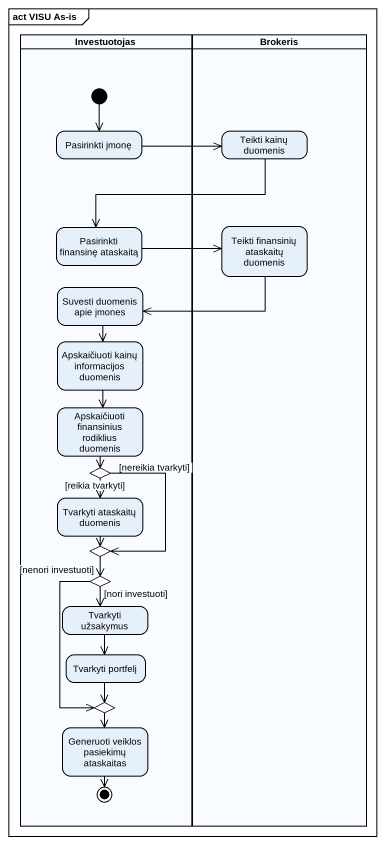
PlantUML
@startuml
mainframe act VISU As-is
hide empty description
state Investuotojas <<partition>> {
  state "Pasirinkti įmonę" as Pasirinkti_įmonę
  state "Pasirinkti finansinę ataskaitą" as Pasirinkti_finansinę
  state "Suvesti duomenis apie įmones" as Suvesti_duomenis_apie_įmones
  state "Apskaičiuoti kainų informacijos duomenis" as Apskaičiuoti_kainų
  state "Apskaičiuoti finansinius rodiklius duomenis" as Apskaičiuoti_finansinius
  state choice1 <<choice>>
  state "Tvarkyti ataskaitų duomenis" as Tvarkyti_ataskaitų_duomenis
  state choice2 <<choice>>
  state choice3 <<choice>>
  state "Tvarkyti užsakymus" as Tvarkyti_užsakymus
  state "Tvarkyti portfelį" as Tvarkyti_portfelį
  state choice4 <<choice>>
  state "Generuoti veiklos pasiekimų ataskaitas" as Generuoti_veiklos_pasiekimų
  [*] --> Pasirinkti_įmonę
  Generuoti_veiklos_pasiekimų --> [*]
}
state Brokeris <<partition>> {
  state "Teikti kainų duomenis" as Teikti_kainų_duomenis
  state "Teikti finansinių ataskaitų duomenis" as Teikti_finansinių_ataskaitų
}
Pasirinkti_įmonę -right-> Teikti_kainų_duomenis
Teikti_kainų_duomenis --> Pasirinkti_finansinę
Pasirinkti_finansinę -right-> Teikti_finansinių_ataskaitų
Teikti_finansinių_ataskaitų -left-> Suvesti_duomenis_apie_įmones
Suvesti_duomenis_apie_įmones --> Apskaičiuoti_kainų
Apskaičiuoti_kainų --> Apskaičiuoti_finansinius
Apskaičiuoti_finansinius --> choice1
choice1 --> Tvarkyti_ataskaitų_duomenis : [reikia tvarkyti]
choice1 --> choice2 : [nereikia tvarkyti]
Tvarkyti_ataskaitų_duomenis --> choice2
choice2 --> choice3
choice3 --> Tvarkyti_užsakymus : [nori investuoti]
choice3 --> choice4 : [nenori investuoti]
Tvarkyti_užsakymus --> Tvarkyti_portfelį
Tvarkyti_portfelį --> choice4
choice4 --> Generuoti_veiklos_pasiekimų
@enduml
